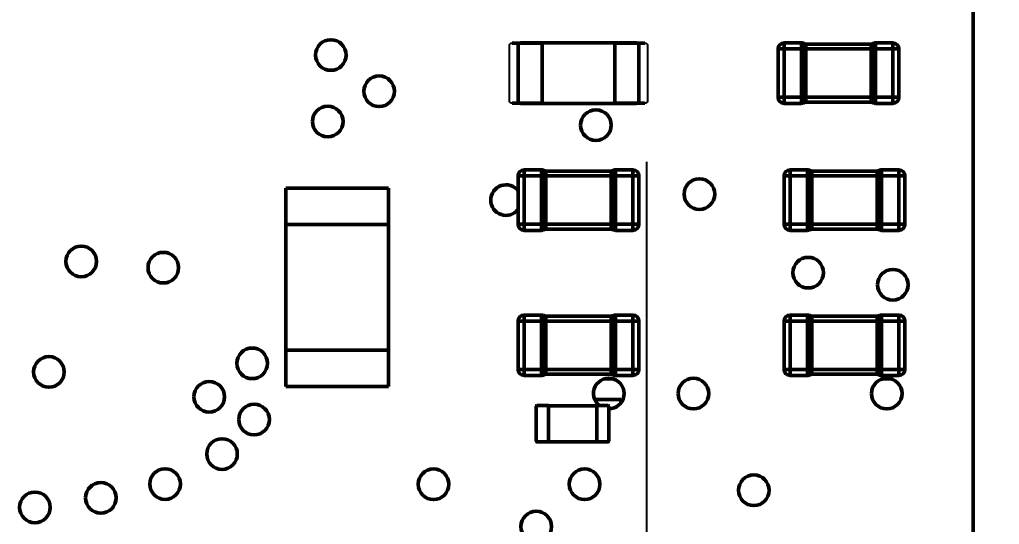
# Model space of a CAD drawing. Header units: millimetres. Extents: x 46 to 194, y 102 to 162.
# Drawn here: x 162.91 to 171.02, y 134.28 to 138.46 of the extents above; entities that cross this region are included whole.
import ezdxf

# ---------------------------------------------------------------- set-up
doc = ezdxf.new("R2010")
doc.units = ezdxf.units.MM
doc.header["$LTSCALE"] = 0.75
doc.linetypes.add('CENTER2', pattern=[28.575, 19.05, -3.175, 3.175, -3.175])
for name, color, linetype, lineweight in [('FD_Dimensions', 7, 'Continuous', 25), ('Smart Centers', 7, 'CENTER2', 25), ('Visible', 7, 'Continuous', 50), ('Visible Narrow', 7, 'Continuous', 25)]:
    doc.layers.add(name, color=color, linetype=linetype, lineweight=lineweight)
doc.styles.get("Standard").update_dxf_attribs({"font": 'arial.ttf'})
doc.dimstyles.new('Dim-ISO-25', dxfattribs={"dimtxt": 2.5, "dimasz": 2.5, "dimexe": 1.5, "dimexo": 0, "dimgap": 1, "dimtad": 1, "dimzin": 4, "dimdsep": 46, "dimtxsty": 'Standard', "dimblk": 'OPEN90', "dimcen": 0, "dimazin": 1, "dimtp": 0.1, "dimtm": 0.1, "dimtfac": 0.72, "dimtmove": 0, "dimatfit": 3, "dimfxl": 1, "dimtzin": 4, "dimarcsym": 0})

# ---------------------------------------------------------------- blocks, each defined once
blk = doc.blocks.new('*U10')
at = {"layer": 'Smart Centers', "color": 0, "ltscale": 0.75, "transparency": 16777216}
blk.add_line((0, -11.87), (0, 11.87), dxfattribs=at)
blk = doc.blocks.new('_Open90')
at = {"color": 0, "linetype": 'ByBlock', "lineweight": -2}
for p, q in [((-0.5, 0.5), (0, 0)), ((0, 0), (-1, 0)), ((0, 0), (-0.5, -0.5))]:
    blk.add_line(p, q, dxfattribs=at)
blk = doc.blocks.new('*D23')
at = {"layer": 'Defpoints', "color": 0, "transparency": 16777216}
for p in [(168.621748, 110.698104), (168.799359, 107.900004), (192.4547, 107.900004)]:
    blk.add_point(p, dxfattribs=at)
at = {"layer": 'FD_Dimensions', "color": 0, "lineweight": -2, "transparency": 16777216}
for p, q in [((192.4547, 113.198104), (192.4547, 162.174857)), ((168.621748, 110.698104), (193.9547, 110.698104)), ((192.4547, 107.900004), (192.4547, 110.698104)), ((168.799359, 107.900004), (193.9547, 107.900004)), ((192.4547, 105.400004), (192.4547, 102.900004))]:
    blk.add_line(p, q, dxfattribs=at)
at = {"layer": 'FD_Dimensions', "color": 0, "lineweight": -2, "transparency": 16777216, "xscale": 2.5, "yscale": 2.5, "zscale": 2.5}
for p, rotation in [((192.4547, 110.698104), 270), ((192.4547, 107.900004), 90)]:
    blk.add_blockref('_Open90', p, dxfattribs=dict(at, rotation=rotation))
at = {"layer": 'FD_Dimensions', "color": 0, "transparency": 16777216, "insert": (190.177434, 155.034775), "char_height": 2.5, "attachment_point": 5, "rotation": 90}
blk.add_mtext('2.80mm', dxfattribs=at)
blk = doc.blocks.new('*D24')
at = {"layer": 'Defpoints', "color": 0, "transparency": 16777216}
for p in [(168.799312, 142.899932), (184.557686, 142.899932), (172.000052, 125.412794)]:
    blk.add_point(p, dxfattribs=at)
at = {"layer": 'FD_Dimensions', "color": 0, "lineweight": -2, "transparency": 16777216}
for p, q in [((184.557686, 142.899932), (184.557686, 162.217328)), ((168.799312, 142.899932), (186.057686, 142.899932)), ((184.557686, 127.912794), (184.557686, 140.399932)), ((172.000052, 125.412794), (186.057686, 125.412794))]:
    blk.add_line(p, q, dxfattribs=at)
at = {"layer": 'FD_Dimensions', "color": 0, "lineweight": -2, "transparency": 16777216, "xscale": 2.5, "yscale": 2.5, "zscale": 2.5}
for p, rotation in [((184.557686, 142.899932), 90), ((184.557686, 125.412794), 270)]:
    blk.add_blockref('_Open90', p, dxfattribs=dict(at, rotation=rotation))
at = {"layer": 'FD_Dimensions', "color": 0, "transparency": 16777216, "insert": (182.280419, 154.245617), "char_height": 2.5, "attachment_point": 5, "rotation": 90}
blk.add_mtext('17.49mm', dxfattribs=at)
blk = doc.blocks.new('*D26')
at = {"layer": 'Defpoints', "color": 0, "transparency": 16777216}
for p in [(168.799312, 142.899932), (177.011649, 142.899932), (168.621748, 140.110032)]:
    blk.add_point(p, dxfattribs=at)
at = {"layer": 'FD_Dimensions', "color": 0, "lineweight": -2, "transparency": 16777216}
for p, q in [((177.011649, 145.399932), (177.011649, 162.180096)), ((168.799312, 142.899932), (178.511649, 142.899932)), ((177.011649, 140.110032), (177.011649, 142.899932)), ((168.621748, 140.110032), (178.511649, 140.110032)), ((177.011649, 137.610032), (177.011649, 135.110032))]:
    blk.add_line(p, q, dxfattribs=at)
at = {"layer": 'FD_Dimensions', "color": 0, "lineweight": -2, "transparency": 16777216, "xscale": 2.5, "yscale": 2.5, "zscale": 2.5}
for p, rotation in [((177.011649, 142.899932), 270), ((177.011649, 140.110032), 90)]:
    blk.add_blockref('_Open90', p, dxfattribs=dict(at, rotation=rotation))
at = {"layer": 'FD_Dimensions', "color": 0, "transparency": 16777216, "insert": (174.734382, 155.040014), "char_height": 2.5, "attachment_point": 5, "rotation": 90}
blk.add_mtext('2.79mm', dxfattribs=at)

msp = doc.modelspace()

# ---------------------------------------------------------------- linework, layer by layer
at = {"layer": 'Visible', "extrusion": (0, 0, -1)}
for p, q in [((170.7993, 109.8999), (170.7993, 140.9)), ((166.9858, 138.265), (167.0409, 138.265)), ((167.0349, 138.259), (167.0349, 137.773)), ((167.0548, 138.265), (167.0409, 138.265)), ((167.0548, 138.265), (167.0548, 138.266)), ((168.0148, 138.266), (167.0548, 138.266)), ((167.0548, 138.265), (167.2148, 138.265)), ((167.2348, 138.259), (167.2348, 138.246)), ((167.8348, 138.246), (167.8348, 138.259)), ((167.8548, 138.265), (167.8408, 138.265)), ((167.8548, 138.265), (168.0148, 138.265)), ((168.0148, 138.266), (168.0148, 138.265)), ((168.0289, 138.265), (168.0148, 138.265)), ((168.0289, 138.265), (168.084, 138.265)), ((168.0349, 137.773), (168.0349, 138.259)), ((169.2355, 138.216), (169.2355, 138.266)), ((169.2355, 138.266), (169.2355, 138.216)), ((169.2355, 138.266), (169.379, 138.266)), ((169.379, 138.266), (169.2355, 138.266)), ((169.379, 138.216), (169.379, 138.266)), ((169.379, 138.266), (169.379, 138.216)), ((169.3927, 138.216), (169.3927, 138.2641)), ((169.3927, 138.2641), (169.3927, 138.216)), ((169.4155, 138.216), (169.4155, 138.256)), ((169.4155, 138.256), (169.4155, 138.216)), ((169.4155, 138.256), (169.9555, 138.256)), ((169.9555, 138.256), (169.4155, 138.256)), ((169.9555, 138.216), (169.9555, 138.256)), ((169.9555, 138.256), (169.9555, 138.216)), ((169.9782, 138.216), (169.9782, 138.2641)), ((169.9782, 138.2641), (169.9782, 138.216)), ((169.9919, 138.216), (169.9919, 138.266)), ((169.9919, 138.266), (169.9919, 138.216)), ((169.9919, 138.266), (170.1355, 138.266)), ((170.1355, 138.266), (169.9919, 138.266)), ((170.1355, 138.216), (170.1355, 138.266)), ((170.1355, 138.266), (170.1355, 138.216)), ((167.2348, 138.246), (167.2348, 137.786)), ((167.8348, 138.246), (167.8348, 137.786)), ((169.1855, 138.216), (169.2355, 138.216)), ((169.2355, 138.216), (169.1855, 138.216)), ((169.1855, 137.816), (169.1855, 138.216)), ((169.1855, 138.216), (169.1855, 137.816)), ((169.2355, 138.216), (169.2355, 137.816)), ((169.379, 138.216), (169.2355, 138.216)), ((169.2355, 137.816), (169.2355, 138.216)), ((169.2355, 138.216), (169.379, 138.216)), ((169.379, 138.216), (169.3927, 138.216)), ((169.3927, 138.216), (169.379, 138.216)), ((169.379, 138.216), (169.379, 137.816)), ((169.379, 137.816), (169.379, 138.216)), ((169.3927, 138.216), (169.4155, 138.216)), ((169.3927, 138.216), (169.3927, 137.816)), ((169.3927, 137.816), (169.3927, 138.216)), ((169.3927, 138.216), (169.4155, 138.216)), ((169.4155, 138.216), (169.4155, 137.816)), ((169.9555, 138.216), (169.4155, 138.216)), ((169.4155, 137.816), (169.4155, 138.216)), ((169.4155, 138.216), (169.9555, 138.216)), ((169.9555, 138.216), (169.9782, 138.216)), ((169.9555, 138.216), (169.9555, 137.816)), ((169.9555, 137.816), (169.9555, 138.216)), ((169.9555, 138.216), (169.9782, 138.216)), ((169.9782, 138.216), (169.9919, 138.216)), ((169.9919, 138.216), (169.9782, 138.216)), ((169.9782, 138.216), (169.9782, 137.816)), ((169.9782, 137.816), (169.9782, 138.216)), ((169.9919, 138.216), (169.9919, 137.816)), ((170.1355, 138.216), (169.9919, 138.216)), ((169.9919, 137.816), (169.9919, 138.216)), ((169.9919, 138.216), (170.1355, 138.216)), ((170.1355, 138.216), (170.1855, 138.216)), ((170.1855, 138.216), (170.1355, 138.216)), ((170.1355, 138.216), (170.1355, 137.816)), ((170.1355, 137.816), (170.1355, 138.216)), ((170.1855, 138.216), (170.1855, 137.816)), ((170.1855, 137.816), (170.1855, 138.216)), ((167.2348, 137.786), (167.2348, 137.773)), ((167.8348, 137.773), (167.8348, 137.786)), ((169.1855, 137.816), (169.2355, 137.816)), ((169.2355, 137.816), (169.1855, 137.816)), ((169.2355, 137.766), (169.2355, 137.816)), ((169.2355, 137.816), (169.2355, 137.766)), ((169.379, 137.816), (169.2355, 137.816)), ((169.2355, 137.816), (169.379, 137.816)), ((169.379, 137.766), (169.379, 137.816)), ((169.379, 137.816), (169.3927, 137.816)), ((169.379, 137.816), (169.379, 137.766)), ((169.3927, 137.816), (169.379, 137.816)), ((169.3927, 137.7679), (169.3927, 137.816)), ((169.3927, 137.816), (169.3927, 137.7679)), ((169.4155, 137.816), (169.3927, 137.816)), ((169.4155, 137.816), (169.3927, 137.816)), ((169.4155, 137.776), (169.4155, 137.816)), ((169.4155, 137.816), (169.4155, 137.776)), ((169.9555, 137.816), (169.4155, 137.816)), ((169.4155, 137.816), (169.9555, 137.816)), ((169.9555, 137.776), (169.4155, 137.776)), ((169.4155, 137.776), (169.9555, 137.776)), ((169.9555, 137.776), (169.9555, 137.816)), ((169.9555, 137.816), (169.9555, 137.776)), ((169.9782, 137.816), (169.9555, 137.816)), ((169.9782, 137.816), (169.9555, 137.816)), ((169.9782, 137.7679), (169.9782, 137.816)), ((169.9782, 137.816), (169.9919, 137.816)), ((169.9782, 137.816), (169.9782, 137.7679)), ((169.9919, 137.816), (169.9782, 137.816)), ((169.9919, 137.766), (169.9919, 137.816)), ((169.9919, 137.816), (169.9919, 137.766)), ((170.1355, 137.816), (169.9919, 137.816)), ((169.9919, 137.816), (170.1355, 137.816)), ((170.1355, 137.766), (170.1355, 137.816)), ((170.1355, 137.816), (170.1855, 137.816)), ((170.1355, 137.816), (170.1355, 137.766)), ((170.1855, 137.816), (170.1355, 137.816)), ((166.9857, 137.767), (167.0409, 137.767)), ((167.0548, 137.767), (167.0409, 137.767)), ((167.0548, 137.766), (167.0548, 137.767)), ((167.0548, 137.767), (167.2148, 137.767)), ((167.0548, 137.766), (168.0148, 137.766)), ((167.2288, 137.767), (167.2148, 137.767)), ((168.0148, 137.767), (167.8548, 137.767)), ((168.0148, 137.767), (168.0148, 137.766)), ((168.0148, 137.767), (168.0289, 137.767)), ((168.0839, 137.767), (168.0289, 137.767)), ((169.379, 137.766), (169.2355, 137.766)), ((169.2355, 137.766), (169.379, 137.766)), ((170.1355, 137.766), (169.9919, 137.766)), ((169.9919, 137.766), (170.1355, 137.766)), ((167.0848, 137.1657), (167.0848, 137.2157)), ((167.0848, 137.2157), (167.0848, 137.1657)), ((167.0848, 137.2157), (167.2284, 137.2157)), ((167.2284, 137.2157), (167.0848, 137.2157)), ((167.2284, 137.1657), (167.2284, 137.2157)), ((167.2284, 137.2157), (167.2284, 137.1657)), ((167.2421, 137.1657), (167.2421, 137.2138)), ((167.2421, 137.2138), (167.2421, 137.1657)), ((167.2648, 137.1657), (167.2648, 137.2057)), ((167.2648, 137.2057), (167.2648, 137.1657)), ((167.2648, 137.2057), (167.8048, 137.2057)), ((167.8048, 137.2057), (167.2648, 137.2057)), ((167.8048, 137.1657), (167.8048, 137.2057)), ((167.8048, 137.2057), (167.8048, 137.1657)), ((167.8276, 137.1657), (167.8276, 137.2138)), ((167.8276, 137.2138), (167.8276, 137.1657)), ((167.8413, 137.1657), (167.8413, 137.2157)), ((167.8413, 137.2157), (167.8413, 137.1657)), ((167.8413, 137.2157), (167.9848, 137.2157)), ((167.9848, 137.2157), (167.8413, 137.2157)), ((167.9848, 137.1657), (167.9848, 137.2157)), ((167.9848, 137.2157), (167.9848, 137.1657)), ((169.2855, 137.1657), (169.2855, 137.2157)), ((169.2855, 137.2157), (169.2855, 137.1657)), ((169.2855, 137.2157), (169.429, 137.2157)), ((169.429, 137.2157), (169.2855, 137.2157)), ((169.429, 137.1657), (169.429, 137.2157)), ((169.429, 137.2157), (169.429, 137.1657)), ((169.4428, 137.1657), (169.4428, 137.2138)), ((169.4428, 137.2138), (169.4428, 137.1657)), ((169.4655, 137.1657), (169.4655, 137.2057)), ((169.4655, 137.2057), (169.4655, 137.1657)), ((169.4655, 137.2057), (170.0055, 137.2057)), ((170.0055, 137.2057), (169.4655, 137.2057)), ((170.0055, 137.1657), (170.0055, 137.2057)), ((170.0055, 137.2057), (170.0055, 137.1657)), ((170.0282, 137.1657), (170.0282, 137.2138)), ((170.0282, 137.2138), (170.0282, 137.1657)), ((170.042, 137.1657), (170.042, 137.2157)), ((170.042, 137.2157), (170.042, 137.1657)), ((170.042, 137.2157), (170.1855, 137.2157)), ((170.1855, 137.2157), (170.042, 137.2157)), ((170.1855, 137.1657), (170.1855, 137.2157)), ((170.1855, 137.2157), (170.1855, 137.1657)), ((167.0349, 137.1657), (167.0848, 137.1657)), ((167.0848, 137.1657), (167.0349, 137.1657)), ((167.0349, 136.7657), (167.0349, 137.1657)), ((167.0349, 137.1657), (167.0349, 136.7657)), ((167.0848, 137.1657), (167.0848, 136.7657)), ((167.2284, 137.1657), (167.0848, 137.1657)), ((167.0848, 136.7657), (167.0848, 137.1657)), ((167.0848, 137.1657), (167.2284, 137.1657)), ((167.2284, 137.1657), (167.2421, 137.1657)), ((167.2421, 137.1657), (167.2284, 137.1657)), ((167.2284, 137.1657), (167.2284, 136.7657)), ((167.2284, 136.7657), (167.2284, 137.1657)), ((167.2421, 137.1657), (167.2648, 137.1657)), ((167.2421, 137.1657), (167.2421, 136.7657)), ((167.2421, 136.7657), (167.2421, 137.1657)), ((167.2421, 137.1657), (167.2648, 137.1657)), ((167.2648, 137.1657), (167.2648, 136.7657)), ((167.8048, 137.1657), (167.2648, 137.1657)), ((167.2648, 136.7657), (167.2648, 137.1657)), ((167.2648, 137.1657), (167.8048, 137.1657)), ((167.8048, 137.1657), (167.8276, 137.1657)), ((167.8048, 137.1657), (167.8048, 136.7657)), ((167.8048, 136.7657), (167.8048, 137.1657)), ((167.8048, 137.1657), (167.8276, 137.1657)), ((167.8276, 137.1657), (167.8413, 137.1657)), ((167.8413, 137.1657), (167.8276, 137.1657)), ((167.8276, 137.1657), (167.8276, 136.7657)), ((167.8276, 136.7657), (167.8276, 137.1657)), ((167.8413, 137.1657), (167.8413, 136.7657)), ((167.9848, 137.1657), (167.8413, 137.1657)), ((167.8413, 136.7657), (167.8413, 137.1657)), ((167.8413, 137.1657), (167.9848, 137.1657)), ((167.9848, 137.1657), (168.0349, 137.1657)), ((168.0349, 137.1657), (167.9848, 137.1657)), ((167.9848, 137.1657), (167.9848, 136.7657)), ((167.9848, 136.7657), (167.9848, 137.1657)), ((168.0349, 137.1657), (168.0349, 136.7657)), ((168.0349, 136.7657), (168.0349, 137.1657)), ((169.2355, 137.1657), (169.2855, 137.1657)), ((169.2855, 137.1657), (169.2355, 137.1657)), ((169.2355, 136.7657), (169.2355, 137.1657)), ((169.2355, 137.1657), (169.2355, 136.7657)), ((169.2855, 137.1657), (169.2855, 136.7657)), ((169.429, 137.1657), (169.2855, 137.1657)), ((169.2855, 136.7657), (169.2855, 137.1657)), ((169.2855, 137.1657), (169.429, 137.1657)), ((169.429, 137.1657), (169.4428, 137.1657)), ((169.4428, 137.1657), (169.429, 137.1657)), ((169.429, 137.1657), (169.429, 136.7657)), ((169.429, 136.7657), (169.429, 137.1657)), ((169.4428, 137.1657), (169.4655, 137.1657)), ((169.4428, 137.1657), (169.4428, 136.7657)), ((169.4428, 136.7657), (169.4428, 137.1657)), ((169.4428, 137.1657), (169.4655, 137.1657)), ((169.4655, 137.1657), (169.4655, 136.7657)), ((170.0055, 137.1657), (169.4655, 137.1657)), ((169.4655, 136.7657), (169.4655, 137.1657)), ((169.4655, 137.1657), (170.0055, 137.1657)), ((170.0055, 137.1657), (170.0282, 137.1657)), ((170.0055, 137.1657), (170.0055, 136.7657)), ((170.0055, 136.7657), (170.0055, 137.1657)), ((170.0055, 137.1657), (170.0282, 137.1657)), ((170.0282, 137.1657), (170.042, 137.1657)), ((170.042, 137.1657), (170.0282, 137.1657)), ((170.0282, 137.1657), (170.0282, 136.7657)), ((170.0282, 136.7657), (170.0282, 137.1657)), ((170.042, 137.1657), (170.042, 136.7657)), ((170.1855, 137.1657), (170.042, 137.1657)), ((170.042, 136.7657), (170.042, 137.1657)), ((170.042, 137.1657), (170.1855, 137.1657)), ((170.1855, 137.1657), (170.2355, 137.1657)), ((170.2355, 137.1657), (170.1855, 137.1657)), ((170.1855, 137.1657), (170.1855, 136.7657)), ((170.1855, 136.7657), (170.1855, 137.1657)), ((170.2355, 137.1657), (170.2355, 136.7657)), ((170.2355, 136.7657), (170.2355, 137.1657)), ((165.1117, 137.0646), (165.1117, 137.0571)), ((165.9617, 137.0646), (165.1117, 137.0646)), ((165.1117, 136.7646), (165.1117, 137.0571)), ((165.9617, 137.0646), (165.9617, 137.0571)), ((165.9617, 136.7646), (165.9617, 137.0571)), ((165.1117, 136.7646), (165.1117, 135.7246)), ((165.9617, 136.7646), (165.1117, 136.7646)), ((165.9617, 135.7246), (165.9617, 136.7646)), ((167.0349, 136.7657), (167.0848, 136.7657)), ((167.0848, 136.7657), (167.0349, 136.7657)), ((167.0848, 136.7157), (167.0848, 136.7657)), ((167.0848, 136.7657), (167.0848, 136.7157)), ((167.2284, 136.7657), (167.0848, 136.7657)), ((167.0848, 136.7657), (167.2284, 136.7657)), ((167.2284, 136.7157), (167.0848, 136.7157)), ((167.0848, 136.7157), (167.2284, 136.7157)), ((167.2284, 136.7157), (167.2284, 136.7657)), ((167.2284, 136.7657), (167.2421, 136.7657)), ((167.2284, 136.7657), (167.2284, 136.7157)), ((167.2421, 136.7657), (167.2284, 136.7657)), ((167.2421, 136.7177), (167.2421, 136.7657)), ((167.2421, 136.7657), (167.2421, 136.7177)), ((167.2648, 136.7657), (167.2421, 136.7657)), ((167.2648, 136.7657), (167.2421, 136.7657)), ((167.2648, 136.7257), (167.2648, 136.7657)), ((167.2648, 136.7657), (167.2648, 136.7257)), ((167.8048, 136.7657), (167.2648, 136.7657)), ((167.2648, 136.7657), (167.8048, 136.7657)), ((167.8048, 136.7257), (167.2648, 136.7257)), ((167.2648, 136.7257), (167.8048, 136.7257)), ((167.8048, 136.7257), (167.8048, 136.7657)), ((167.8048, 136.7657), (167.8048, 136.7257)), ((167.8276, 136.7657), (167.8048, 136.7657)), ((167.8276, 136.7657), (167.8048, 136.7657)), ((167.8276, 136.7177), (167.8276, 136.7657)), ((167.8276, 136.7657), (167.8413, 136.7657)), ((167.8276, 136.7657), (167.8276, 136.7177)), ((167.8413, 136.7657), (167.8276, 136.7657)), ((167.8413, 136.7157), (167.8413, 136.7657)), ((167.8413, 136.7657), (167.8413, 136.7157)), ((167.9848, 136.7657), (167.8413, 136.7657)), ((167.8413, 136.7657), (167.9848, 136.7657)), ((167.9848, 136.7157), (167.8413, 136.7157)), ((167.8413, 136.7157), (167.9848, 136.7157)), ((167.9848, 136.7157), (167.9848, 136.7657)), ((167.9848, 136.7657), (168.0349, 136.7657)), ((167.9848, 136.7657), (167.9848, 136.7157)), ((168.0349, 136.7657), (167.9848, 136.7657)), ((169.2355, 136.7657), (169.2855, 136.7657)), ((169.2855, 136.7657), (169.2355, 136.7657)), ((169.2855, 136.7157), (169.2855, 136.7657)), ((169.2855, 136.7657), (169.2855, 136.7157)), ((169.429, 136.7657), (169.2855, 136.7657)), ((169.2855, 136.7657), (169.429, 136.7657)), ((169.429, 136.7157), (169.2855, 136.7157)), ((169.2855, 136.7157), (169.429, 136.7157)), ((169.429, 136.7157), (169.429, 136.7657)), ((169.429, 136.7657), (169.4428, 136.7657)), ((169.429, 136.7657), (169.429, 136.7157)), ((169.4428, 136.7657), (169.429, 136.7657)), ((169.4655, 136.7657), (169.4428, 136.7657)), ((169.4428, 136.7177), (169.4428, 136.7657)), ((169.4428, 136.7657), (169.4428, 136.7177)), ((169.4655, 136.7657), (169.4428, 136.7657)), ((169.4655, 136.7257), (169.4655, 136.7657)), ((169.4655, 136.7657), (169.4655, 136.7257)), ((170.0055, 136.7657), (169.4655, 136.7657)), ((169.4655, 136.7657), (170.0055, 136.7657)), ((170.0055, 136.7257), (169.4655, 136.7257)), ((169.4655, 136.7257), (170.0055, 136.7257)), ((170.0282, 136.7657), (170.0055, 136.7657)), ((170.0055, 136.7257), (170.0055, 136.7657)), ((170.0055, 136.7657), (170.0055, 136.7257)), ((170.0282, 136.7657), (170.0055, 136.7657)), ((170.0282, 136.7177), (170.0282, 136.7657)), ((170.0282, 136.7657), (170.042, 136.7657)), ((170.0282, 136.7657), (170.0282, 136.7177)), ((170.042, 136.7657), (170.0282, 136.7657)), ((170.042, 136.7157), (170.042, 136.7657)), ((170.042, 136.7657), (170.042, 136.7157)), ((170.1855, 136.7657), (170.042, 136.7657)), ((170.042, 136.7657), (170.1855, 136.7657)), ((170.1855, 136.7157), (170.042, 136.7157)), ((170.042, 136.7157), (170.1855, 136.7157)), ((170.1855, 136.7157), (170.1855, 136.7657)), ((170.1855, 136.7657), (170.2355, 136.7657)), ((170.1855, 136.7657), (170.1855, 136.7157)), ((170.2355, 136.7657), (170.1855, 136.7657)), ((167.0848, 135.9653), (167.0848, 136.0153)), ((167.0848, 136.0153), (167.0848, 135.9653)), ((167.0848, 136.0153), (167.2284, 136.0153)), ((167.2284, 136.0153), (167.0848, 136.0153)), ((167.2284, 135.9653), (167.2284, 136.0153)), ((167.2284, 136.0153), (167.2284, 135.9653)), ((167.2421, 135.9653), (167.2421, 136.0134)), ((167.2421, 136.0134), (167.2421, 135.9653)), ((167.2648, 135.9653), (167.2648, 136.0053)), ((167.2648, 136.0053), (167.2648, 135.9653)), ((167.2648, 136.0053), (167.8048, 136.0053)), ((167.8048, 136.0053), (167.2648, 136.0053)), ((167.8048, 135.9653), (167.8048, 136.0053)), ((167.8048, 136.0053), (167.8048, 135.9653)), ((167.8276, 135.9653), (167.8276, 136.0134)), ((167.8276, 136.0134), (167.8276, 135.9653)), ((167.8413, 135.9653), (167.8413, 136.0153)), ((167.8413, 136.0153), (167.8413, 135.9653)), ((167.8413, 136.0153), (167.9848, 136.0153)), ((167.9848, 136.0153), (167.8413, 136.0153)), ((167.9848, 135.9653), (167.9848, 136.0153)), ((167.9848, 136.0153), (167.9848, 135.9653)), ((169.2855, 135.9653), (169.2855, 136.0153)), ((169.2855, 136.0153), (169.2855, 135.9653)), ((169.2855, 136.0153), (169.429, 136.0153)), ((169.429, 136.0153), (169.2855, 136.0153)), ((169.429, 135.9653), (169.429, 136.0153)), ((169.429, 136.0153), (169.429, 135.9653)), ((169.4428, 135.9653), (169.4428, 136.0134)), ((169.4428, 136.0134), (169.4428, 135.9653)), ((169.4655, 135.9653), (169.4655, 136.0053)), ((169.4655, 136.0053), (169.4655, 135.9653)), ((169.4655, 136.0053), (170.0055, 136.0053)), ((170.0055, 136.0053), (169.4655, 136.0053)), ((170.0055, 135.9653), (170.0055, 136.0053)), ((170.0055, 136.0053), (170.0055, 135.9653)), ((170.0282, 135.9653), (170.0282, 136.0134)), ((170.0282, 136.0134), (170.0282, 135.9653)), ((170.042, 135.9653), (170.042, 136.0153)), ((170.042, 136.0153), (170.042, 135.9653)), ((170.042, 136.0153), (170.1855, 136.0153)), ((170.1855, 136.0153), (170.042, 136.0153)), ((170.1855, 135.9653), (170.1855, 136.0153)), ((170.1855, 136.0153), (170.1855, 135.9653)), ((167.0349, 135.9653), (167.0848, 135.9653)), ((167.0848, 135.9653), (167.0349, 135.9653)), ((167.0349, 135.5653), (167.0349, 135.9653)), ((167.0349, 135.9653), (167.0349, 135.5653)), ((167.0848, 135.9653), (167.0848, 135.5653)), ((167.2284, 135.9653), (167.0848, 135.9653)), ((167.0848, 135.5653), (167.0848, 135.9653)), ((167.0848, 135.9653), (167.2284, 135.9653)), ((167.2284, 135.9653), (167.2421, 135.9653)), ((167.2421, 135.9653), (167.2284, 135.9653)), ((167.2284, 135.9653), (167.2284, 135.5653)), ((167.2284, 135.5653), (167.2284, 135.9653)), ((167.2421, 135.9653), (167.2648, 135.9653)), ((167.2421, 135.9653), (167.2421, 135.5653)), ((167.2421, 135.5653), (167.2421, 135.9653)), ((167.2421, 135.9653), (167.2648, 135.9653)), ((167.2648, 135.9653), (167.2648, 135.5653)), ((167.8048, 135.9653), (167.2648, 135.9653)), ((167.2648, 135.5653), (167.2648, 135.9653)), ((167.2648, 135.9653), (167.8048, 135.9653)), ((167.8048, 135.9653), (167.8276, 135.9653)), ((167.8048, 135.9653), (167.8048, 135.5653)), ((167.8048, 135.5653), (167.8048, 135.9653)), ((167.8048, 135.9653), (167.8276, 135.9653)), ((167.8276, 135.9653), (167.8413, 135.9653)), ((167.8413, 135.9653), (167.8276, 135.9653)), ((167.8276, 135.9653), (167.8276, 135.5653)), ((167.8276, 135.5653), (167.8276, 135.9653)), ((167.8413, 135.9653), (167.8413, 135.5653)), ((167.9848, 135.9653), (167.8413, 135.9653)), ((167.8413, 135.5653), (167.8413, 135.9653)), ((167.8413, 135.9653), (167.9848, 135.9653)), ((167.9848, 135.9653), (168.0349, 135.9653)), ((168.0349, 135.9653), (167.9848, 135.9653)), ((167.9848, 135.9653), (167.9848, 135.5653)), ((167.9848, 135.5653), (167.9848, 135.9653)), ((168.0349, 135.9653), (168.0349, 135.5653)), ((168.0349, 135.5653), (168.0349, 135.9653)), ((169.2355, 135.9653), (169.2855, 135.9653)), ((169.2855, 135.9653), (169.2355, 135.9653)), ((169.2355, 135.5653), (169.2355, 135.9653)), ((169.2355, 135.9653), (169.2355, 135.5653)), ((169.2855, 135.9653), (169.2855, 135.5653)), ((169.429, 135.9653), (169.2855, 135.9653)), ((169.2855, 135.5653), (169.2855, 135.9653)), ((169.2855, 135.9653), (169.429, 135.9653)), ((169.429, 135.9653), (169.4428, 135.9653)), ((169.4428, 135.9653), (169.429, 135.9653)), ((169.429, 135.9653), (169.429, 135.5653)), ((169.429, 135.5653), (169.429, 135.9653)), ((169.4428, 135.9653), (169.4655, 135.9653)), ((169.4428, 135.9653), (169.4428, 135.5653)), ((169.4428, 135.5653), (169.4428, 135.9653)), ((169.4428, 135.9653), (169.4655, 135.9653)), ((169.4655, 135.9653), (169.4655, 135.5653)), ((170.0055, 135.9653), (169.4655, 135.9653)), ((169.4655, 135.5653), (169.4655, 135.9653)), ((169.4655, 135.9653), (170.0055, 135.9653)), ((170.0055, 135.9653), (170.0282, 135.9653)), ((170.0055, 135.9653), (170.0055, 135.5653)), ((170.0055, 135.5653), (170.0055, 135.9653)), ((170.0055, 135.9653), (170.0282, 135.9653)), ((170.0282, 135.9653), (170.042, 135.9653)), ((170.042, 135.9653), (170.0282, 135.9653)), ((170.0282, 135.9653), (170.0282, 135.5653)), ((170.0282, 135.5653), (170.0282, 135.9653)), ((170.042, 135.9653), (170.042, 135.5653)), ((170.1855, 135.9653), (170.042, 135.9653)), ((170.042, 135.5653), (170.042, 135.9653)), ((170.042, 135.9653), (170.1855, 135.9653)), ((170.1855, 135.9653), (170.2355, 135.9653)), ((170.2355, 135.9653), (170.1855, 135.9653)), ((170.1855, 135.9653), (170.1855, 135.5653)), ((170.1855, 135.5653), (170.1855, 135.9653)), ((170.2355, 135.9653), (170.2355, 135.5653)), ((170.2355, 135.5653), (170.2355, 135.9653)), ((165.1117, 135.7246), (165.9617, 135.7246)), ((165.1117, 135.7246), (165.1117, 135.4321)), ((165.9617, 135.7246), (165.9617, 135.4321)), ((167.0349, 135.5653), (167.0848, 135.5653)), ((167.0848, 135.5653), (167.0349, 135.5653)), ((167.0848, 135.5153), (167.0848, 135.5653)), ((167.0848, 135.5653), (167.0848, 135.5153)), ((167.2284, 135.5653), (167.0848, 135.5653)), ((167.0848, 135.5653), (167.2284, 135.5653)), ((167.2284, 135.5153), (167.0848, 135.5153)), ((167.0848, 135.5153), (167.2284, 135.5153)), ((167.2284, 135.5153), (167.2284, 135.5653)), ((167.2284, 135.5653), (167.2421, 135.5653)), ((167.2284, 135.5653), (167.2284, 135.5153)), ((167.2421, 135.5653), (167.2284, 135.5653)), ((167.2648, 135.5653), (167.2421, 135.5653)), ((167.2421, 135.5172), (167.2421, 135.5653)), ((167.2421, 135.5653), (167.2421, 135.5172)), ((167.2648, 135.5653), (167.2421, 135.5653)), ((167.2648, 135.5253), (167.2648, 135.5653)), ((167.2648, 135.5653), (167.2648, 135.5253)), ((167.8048, 135.5653), (167.2648, 135.5653)), ((167.2648, 135.5653), (167.8048, 135.5653)), ((167.8048, 135.5253), (167.2648, 135.5253)), ((167.2648, 135.5253), (167.8048, 135.5253)), ((167.8276, 135.5653), (167.8048, 135.5653)), ((167.8048, 135.5253), (167.8048, 135.5653)), ((167.8048, 135.5653), (167.8048, 135.5253)), ((167.8276, 135.5653), (167.8048, 135.5653)), ((167.8276, 135.5172), (167.8276, 135.5653)), ((167.8276, 135.5653), (167.8413, 135.5653)), ((167.8276, 135.5653), (167.8276, 135.5172)), ((167.8413, 135.5653), (167.8276, 135.5653)), ((167.8413, 135.5153), (167.8413, 135.5653)), ((167.8413, 135.5653), (167.8413, 135.5153)), ((167.9848, 135.5653), (167.8413, 135.5653)), ((167.8413, 135.5653), (167.9848, 135.5653)), ((167.9848, 135.5153), (167.8413, 135.5153)), ((167.8413, 135.5153), (167.9848, 135.5153)), ((167.9848, 135.5153), (167.9848, 135.5653)), ((167.9848, 135.5653), (168.0349, 135.5653)), ((167.9848, 135.5653), (167.9848, 135.5153)), ((168.0349, 135.5653), (167.9848, 135.5653)), ((169.2355, 135.5653), (169.2855, 135.5653)), ((169.2855, 135.5653), (169.2355, 135.5653)), ((169.2855, 135.5153), (169.2855, 135.5653)), ((169.2855, 135.5653), (169.2855, 135.5153)), ((169.429, 135.5653), (169.2855, 135.5653)), ((169.2855, 135.5653), (169.429, 135.5653)), ((169.429, 135.5153), (169.2855, 135.5153)), ((169.2855, 135.5153), (169.429, 135.5153)), ((169.429, 135.5153), (169.429, 135.5653)), ((169.429, 135.5653), (169.4428, 135.5653)), ((169.429, 135.5653), (169.429, 135.5153)), ((169.4428, 135.5653), (169.429, 135.5653)), ((169.4655, 135.5653), (169.4428, 135.5653)), ((169.4428, 135.5172), (169.4428, 135.5653)), ((169.4428, 135.5653), (169.4428, 135.5172)), ((169.4655, 135.5653), (169.4428, 135.5653)), ((169.4655, 135.5253), (169.4655, 135.5653)), ((169.4655, 135.5653), (169.4655, 135.5253)), ((170.0055, 135.5653), (169.4655, 135.5653)), ((169.4655, 135.5653), (170.0055, 135.5653)), ((170.0055, 135.5253), (169.4655, 135.5253)), ((169.4655, 135.5253), (170.0055, 135.5253)), ((170.0282, 135.5653), (170.0055, 135.5653)), ((170.0055, 135.5253), (170.0055, 135.5653)), ((170.0055, 135.5653), (170.0055, 135.5253)), ((170.0282, 135.5653), (170.0055, 135.5653)), ((170.0282, 135.5172), (170.0282, 135.5653)), ((170.0282, 135.5653), (170.042, 135.5653)), ((170.0282, 135.5653), (170.0282, 135.5172)), ((170.042, 135.5653), (170.0282, 135.5653)), ((170.042, 135.5153), (170.042, 135.5653)), ((170.042, 135.5653), (170.042, 135.5153)), ((170.1855, 135.5653), (170.042, 135.5653)), ((170.042, 135.5653), (170.1855, 135.5653)), ((170.1855, 135.5153), (170.042, 135.5153)), ((170.042, 135.5153), (170.1855, 135.5153)), ((170.1855, 135.5153), (170.1855, 135.5653)), ((170.1855, 135.5653), (170.2355, 135.5653)), ((170.1855, 135.5653), (170.1855, 135.5153)), ((170.2355, 135.5653), (170.1855, 135.5653)), ((165.1117, 135.4246), (165.1117, 135.4321)), ((165.1117, 135.4246), (165.9617, 135.4246)), ((165.9617, 135.4246), (165.9617, 135.4321)), ((167.8239, 135.4859), (167.7462, 135.4859)), ((170.1243, 135.4859), (170.0467, 135.4859)), ((167.1848, 134.9703), (167.1848, 135.2603)), ((167.1898, 135.2653), (167.2848, 135.2653)), ((167.2848, 135.2603), (167.2848, 135.2653)), ((167.6848, 135.2648), (167.2848, 135.2648)), ((167.2848, 135.2643), (167.6848, 135.2643)), ((167.2848, 134.9703), (167.2848, 135.2603)), ((167.6682, 135.3161), (167.8856, 135.3161)), ((167.6848, 135.2653), (167.6848, 135.2603)), ((167.6848, 135.2653), (167.7798, 135.2653)), ((167.6848, 135.2603), (167.6848, 134.9703)), ((167.7848, 135.2603), (167.7848, 134.9703)), ((167.8856, 135.3161), (167.8856, 135.2882)), ((167.2848, 135.2453), (167.2848, 134.9853)), ((167.6848, 134.9853), (167.6848, 135.2453)), ((167.2848, 134.9653), (167.1898, 134.9653)), ((167.2848, 134.9653), (167.2848, 134.9703)), ((167.6848, 134.9663), (167.2848, 134.9663)), ((167.2848, 134.9658), (167.6848, 134.9658)), ((167.6848, 134.9703), (167.6848, 134.9653)), ((167.7798, 134.9653), (167.6848, 134.9653))]:
    msp.add_line(p, q, dxfattribs=at)
for centre in [(-165.4843, 138.1661), (-165.8844, 137.8659), (-165.4589, 137.616), (-167.6786, 137.586), (-168.5351, 137.0158), (-163.4193, 136.4587), (-164.0985, 136.4069), (-169.4353, 136.3655), (-170.1356, 136.2655), (-164.8341, 135.6155), (-163.1521, 135.5441), (-164.4785, 135.3384), (-168.4851, 135.3653), (-170.0855, 135.3653), (-164.8493, 135.1504), (-164.5841, 134.8652), (-164.1127, 134.617), (-166.3347, 134.6152), (-167.5849, 134.6152), (-168.9852, 134.5652), (-163.5818, 134.5027), (-163.0357, 134.424), (-167.1848, 134.2649)]:
    msp.add_circle(centre, 0.1267, dxfattribs=at)
at = {"layer": 'Visible'}
for centre, radius, start, end in [((167.0409, 138.259), 0.006, 90, 180), ((168.0289, 138.259), 0.006, 0, 90), ((169.2355, 138.216), 0.05, 90, 180), ((169.379, 138.216), 0.05, 74.06253, 90), ((169.9919, 138.216), 0.05, 90, 105.93747), ((170.1355, 138.216), 0.05, 0, 90), ((168.0289, 137.773), 0.006, 270, 0), ((169.2355, 137.816), 0.05, 180, 270), ((169.379, 137.816), 0.05, 270, 285.93747), ((169.9919, 137.816), 0.05, 254.06253, 270), ((170.1355, 137.816), 0.05, 270, 0), ((167.0848, 137.1657), 0.05, 90, 180), ((167.2284, 137.1657), 0.05, 74.06253, 90), ((167.8413, 137.1657), 0.05, 90, 105.93747), ((167.9848, 137.1657), 0.05, 0, 90), ((169.2855, 137.1657), 0.05, 90, 180), ((169.429, 137.1657), 0.05, 74.06253, 90), ((170.042, 137.1657), 0.05, 90, 105.93747), ((170.1855, 137.1657), 0.05, 0, 90), ((167.0848, 136.7657), 0.05, 180, 270), ((167.2284, 136.7657), 0.05, 270, 285.93747), ((167.8413, 136.7657), 0.05, 254.06253, 270), ((167.9848, 136.7657), 0.05, 270, 0), ((169.2855, 136.7657), 0.05, 180, 270), ((169.429, 136.7657), 0.05, 270, 285.93747), ((170.042, 136.7657), 0.05, 254.06253, 270), ((170.1855, 136.7657), 0.05, 270, 0), ((167.0848, 135.9653), 0.05, 90, 180), ((167.2284, 135.9653), 0.05, 74.06253, 90), ((167.8413, 135.9653), 0.05, 90, 105.93747), ((167.9848, 135.9653), 0.05, 0, 90), ((169.2855, 135.9653), 0.05, 90, 180), ((169.429, 135.9653), 0.05, 74.06253, 90), ((170.042, 135.9653), 0.05, 90, 105.93747), ((170.1855, 135.9653), 0.05, 0, 90), ((167.0848, 135.5653), 0.05, 180, 270), ((167.2284, 135.5653), 0.05, 270, 285.93747), ((167.8413, 135.5653), 0.05, 254.06253, 270), ((167.9848, 135.5653), 0.05, 270, 0), ((169.2855, 135.5653), 0.05, 180, 270), ((169.429, 135.5653), 0.05, 270, 285.93747), ((170.042, 135.5653), 0.05, 254.06253, 270), ((170.1855, 135.5653), 0.05, 270, 0), ((167.1898, 135.2603), 0.005, 90, 180), ((167.7798, 134.9703), 0.005, 270, 0)]:
    msp.add_arc(centre, radius, start, end, dxfattribs=at)
at = {"layer": 'Visible', "extrusion": (0, 0, -1)}
for centre, radius, start, end in [((-167.2288, 138.259), 0.006, 90.7287, 180), ((-167.8408, 138.259), 0.006, 0, 90), ((-169.2355, 138.216), 0.05, 0, 90), ((-169.379, 138.216), 0.05, 90, 105.93747), ((-169.3405, 138.0809), 0.1905, 105.91749, 113.1826), ((-170.0302, 138.0816), 0.1898, 66.80428, 74.09568), ((-169.9919, 138.216), 0.05, 74.06253, 90), ((-170.1355, 138.216), 0.05, 90, 180), ((-167.0409, 137.773), 0.006, 270, 0), ((-167.2288, 137.773), 0.006, 180, 270), ((-167.8408, 137.773), 0.006, 270.7287, 0), ((-169.2355, 137.816), 0.05, 270, 0), ((-169.379, 137.816), 0.05, 254.06253, 270), ((-169.3405, 137.9511), 0.1905, 246.8174, 254.08251), ((-170.0302, 137.9504), 0.1898, 285.90432, 293.19572), ((-169.9919, 137.816), 0.05, 270, 285.93747), ((-170.1355, 137.816), 0.05, 180, 270), ((-167.0848, 137.1657), 0.05, 0, 90), ((-167.2284, 137.1657), 0.05, 90, 105.93747), ((-167.1899, 137.0307), 0.1905, 105.91749, 113.1826), ((-167.8796, 137.0313), 0.1898, 66.80428, 74.09568), ((-167.8413, 137.1657), 0.05, 74.06253, 90), ((-167.9848, 137.1657), 0.05, 90, 180), ((-169.2855, 137.1657), 0.05, 0, 90), ((-169.429, 137.1657), 0.05, 90, 105.93747), ((-169.3905, 137.0307), 0.1905, 105.91749, 113.1826), ((-170.0802, 137.0313), 0.1898, 66.80428, 74.09568), ((-170.042, 137.1657), 0.05, 74.06253, 90), ((-170.1855, 137.1657), 0.05, 90, 180), ((-166.9346, 136.9657), 0.1267, 217.76077, 142.23923), ((-167.0848, 136.7657), 0.05, 270, 0), ((-167.2284, 136.7657), 0.05, 254.06253, 270), ((-167.1899, 136.9008), 0.1905, 246.8174, 254.08251), ((-167.8796, 136.9002), 0.1898, 285.90432, 293.19572), ((-167.8413, 136.7657), 0.05, 270, 285.93747), ((-167.9848, 136.7657), 0.05, 180, 270), ((-169.2855, 136.7657), 0.05, 270, 0), ((-169.429, 136.7657), 0.05, 254.06253, 270), ((-169.3905, 136.9008), 0.1905, 246.8174, 254.08251), ((-170.0802, 136.9002), 0.1898, 285.90432, 293.19572), ((-170.042, 136.7657), 0.05, 270, 285.93747), ((-170.1855, 136.7657), 0.05, 180, 270), ((-167.0848, 135.9653), 0.05, 0, 90), ((-167.2284, 135.9653), 0.05, 90, 105.93747), ((-167.1899, 135.8303), 0.1905, 105.91749, 113.1826), ((-167.8796, 135.8309), 0.1898, 66.80428, 74.09568), ((-167.8413, 135.9653), 0.05, 74.06253, 90), ((-167.9848, 135.9653), 0.05, 90, 180), ((-169.2855, 135.9653), 0.05, 0, 90), ((-169.429, 135.9653), 0.05, 90, 105.93747), ((-169.3905, 135.8303), 0.1905, 105.91749, 113.1826), ((-170.0802, 135.8309), 0.1898, 66.80428, 74.09568), ((-170.042, 135.9653), 0.05, 74.06253, 90), ((-170.1855, 135.9653), 0.05, 90, 180), ((-167.0848, 135.5653), 0.05, 270, 0), ((-167.2284, 135.5653), 0.05, 254.06253, 270), ((-167.1899, 135.7004), 0.1905, 246.8174, 254.08251), ((-167.785, 135.3653), 0.1267, 307.95644, 270.10244), ((-167.8796, 135.6997), 0.1898, 285.90432, 293.19572), ((-167.8413, 135.5653), 0.05, 270, 285.93747), ((-167.9848, 135.5653), 0.05, 180, 270), ((-169.2855, 135.5653), 0.05, 270, 0), ((-169.429, 135.5653), 0.05, 254.06253, 270), ((-169.3905, 135.7004), 0.1905, 246.8174, 254.08251), ((-170.0802, 135.6997), 0.1898, 285.90432, 293.19572), ((-170.042, 135.5653), 0.05, 270, 285.93747), ((-170.1855, 135.5653), 0.05, 180, 270), ((-167.7798, 135.2603), 0.005, 90, 180), ((-167.1898, 134.9703), 0.005, 270, 0)]:
    msp.add_arc(centre, radius, start, end, dxfattribs=at)
at = {"layer": 'Visible'}
for points in [[(167.2148, 138.265), (167.2167, 138.265), (167.2184, 138.265), (167.2217, 138.265), (167.2232, 138.265), (167.2258, 138.265), (167.2269, 138.265), (167.2278, 138.265), (167.228, 138.265), (167.2286, 138.265), (167.2289, 138.265), (167.2289, 138.265)], [(167.8548, 137.767), (167.853, 137.767), (167.8513, 137.767), (167.848, 137.767), (167.8465, 137.767), (167.8439, 137.767), (167.8428, 137.767), (167.8419, 137.767), (167.8417, 137.767), (167.8411, 137.767), (167.8408, 137.767), (167.8408, 137.767)]]:
    msp.add_open_spline(points, degree=3, knots=[0, 0, 0, 0, 0.1179763, 0.1179763, 0.2434337, 0.2434337, 0.3823212, 0.3823212, 0.420189, 0.420189, 0.5428457, 0.5428457, 0.5428457, 0.5428457], dxfattribs=at)
for points in [[(169.4155, 138.256), (169.4081, 138.2592), (169.4005, 138.2619), (169.3927, 138.2641)], [(169.9782, 138.2641), (169.9704, 138.2619), (169.9629, 138.2592), (169.9555, 138.256)], [(169.3927, 137.7679), (169.4005, 137.7702), (169.4081, 137.7729), (169.4155, 137.776)], [(169.9555, 137.776), (169.9629, 137.7729), (169.9704, 137.7702), (169.9782, 137.7679)], [(167.2648, 137.2057), (167.2575, 137.2089), (167.2499, 137.2116), (167.2421, 137.2138)], [(167.8276, 137.2138), (167.8198, 137.2116), (167.8122, 137.2089), (167.8048, 137.2057)], [(169.4655, 137.2057), (169.4581, 137.2089), (169.4505, 137.2116), (169.4428, 137.2138)], [(170.0282, 137.2138), (170.0205, 137.2116), (170.0129, 137.2089), (170.0055, 137.2057)], [(167.2421, 136.7177), (167.2499, 136.7199), (167.2575, 136.7226), (167.2648, 136.7257)], [(167.8048, 136.7257), (167.8122, 136.7226), (167.8198, 136.7199), (167.8276, 136.7177)], [(169.4428, 136.7177), (169.4505, 136.7199), (169.4581, 136.7226), (169.4655, 136.7257)], [(170.0055, 136.7257), (170.0129, 136.7226), (170.0205, 136.7199), (170.0282, 136.7177)], [(167.2648, 136.0053), (167.2575, 136.0085), (167.2499, 136.0112), (167.2421, 136.0134)], [(167.8276, 136.0134), (167.8198, 136.0112), (167.8122, 136.0085), (167.8048, 136.0053)], [(169.4655, 136.0053), (169.4581, 136.0085), (169.4505, 136.0112), (169.4428, 136.0134)], [(170.0282, 136.0134), (170.0205, 136.0112), (170.0129, 136.0085), (170.0055, 136.0053)], [(167.2421, 135.5172), (167.2499, 135.5195), (167.2575, 135.5222), (167.2648, 135.5253)], [(167.8048, 135.5253), (167.8122, 135.5222), (167.8198, 135.5195), (167.8276, 135.5172)], [(169.4428, 135.5172), (169.4505, 135.5195), (169.4581, 135.5222), (169.4655, 135.5253)], [(170.0055, 135.5253), (170.0129, 135.5222), (170.0205, 135.5195), (170.0282, 135.5172)]]:
    msp.add_open_spline(points, degree=3, dxfattribs=at)
at = {"layer": 'Visible Narrow'}
for points, knots in [([(166.963, 138.245), (166.963, 138.2474), (166.9635, 138.2497), (166.9654, 138.2543), (166.9669, 138.2564), (166.9706, 138.2602), (166.9729, 138.2617), (166.9772, 138.2636), (166.9789, 138.2642), (166.983, 138.265), (166.9848, 138.265), (166.9858, 138.265)], [0, 0, 0, 0, 0.000714343, 0.000714343, 0.001475132, 0.001475132, 0.002306794, 0.002306794, 0.002861255, 0.002861255, 0.003554544, 0.003554544, 0.003554544, 0.003554544]), ([(168.084, 138.265), (168.0854, 138.265), (168.0889, 138.265), (168.0959, 138.2623), (168.0985, 138.2607), (168.1025, 138.2568), (168.1041, 138.2546), (168.1057, 138.2511), (168.106, 138.2498), (168.1065, 138.2474), (168.1067, 138.2462), (168.1067, 138.245)], [0.000013475, 0.000013475, 0.000013475, 0.000013475, 0.000375423, 0.000375423, 0.000620954, 0.000620954, 0.000836311, 0.000836311, 0.000941165, 0.000941165, 0.001039287, 0.001039287, 0.001039287, 0.001039287]), ([(166.9632, 137.787), (166.9632, 137.8634), (166.9632, 137.9397), (166.9632, 138.0924), (166.9632, 138.1687), (166.9632, 138.245)], [0, 0, 0, 0, 0.0229, 0.0229, 0.0458, 0.0458, 0.0458, 0.0458]), ([(168.1065, 138.245), (168.1065, 138.1687), (168.1065, 138.0924), (168.1065, 137.9397), (168.1065, 137.8634), (168.1065, 137.787)], [0, 0, 0, 0, 0.0229, 0.0229, 0.0458, 0.0458, 0.0458, 0.0458]), ([(166.9857, 137.767), (166.9843, 137.767), (166.9808, 137.7671), (166.9738, 137.7698), (166.9712, 137.7714), (166.9672, 137.7752), (166.9656, 137.7774), (166.964, 137.781), (166.9637, 137.7822), (166.9632, 137.7846), (166.963, 137.7858), (166.963, 137.787)], [0.000013475, 0.000013475, 0.000013475, 0.000013475, 0.000375423, 0.000375423, 0.000620954, 0.000620954, 0.000836311, 0.000836311, 0.000941165, 0.000941165, 0.001039287, 0.001039287, 0.001039287, 0.001039287]), ([(168.1067, 137.787), (168.1067, 137.7846), (168.1062, 137.7823), (168.1043, 137.7778), (168.1028, 137.7756), (168.0991, 137.7719), (168.0968, 137.7703), (168.0925, 137.7684), (168.0908, 137.7678), (168.0867, 137.767), (168.0849, 137.767), (168.0839, 137.767)], [0, 0, 0, 0, 0.000714342, 0.000714342, 0.001475131, 0.001475131, 0.002306793, 0.002306793, 0.002861233, 0.002861233, 0.003554598, 0.003554598, 0.003554598, 0.003554598])]:
    msp.add_open_spline(points, degree=3, knots=knots, dxfattribs=at)

# ---------------------------------------------------------------- block references
at = {"layer": 'Smart Centers', "ltscale": 0.75}
msp.add_blockref('*U10', (168.1001, 125.4128), dxfattribs=at)

# ---------------------------------------------------------------- dimensions: what is measured, and where the dimension line sits
at = {"layer": 'FD_Dimensions'}
for base, p1, p2, picture, middle in [((177.0116, 142.8999), (168.6217, 140.11), (168.7993, 142.8999), '*D26', (177.0116, 155.04)), ((184.5577, 142.8999), (172.0001, 125.4128), (168.7993, 142.8999), '*D24', (184.5577, 154.2456)), ((192.4547, 107.9), (168.6217, 110.6981), (168.7994, 107.9), '*D23', (192.4547, 155.0348))]:
    dim = msp.add_linear_dim(base=base, p1=p1, p2=p2, angle=90, dimstyle='Dim-ISO-25', override={"dimlfac": 1, "dimpost": 'mm'}, dxfattribs=at)
    dim.commit()
    dim.dimension.update_dxf_attribs({"geometry": picture, "text_midpoint": middle, "dimtype": 160})

doc.saveas('drawing.dxf')
